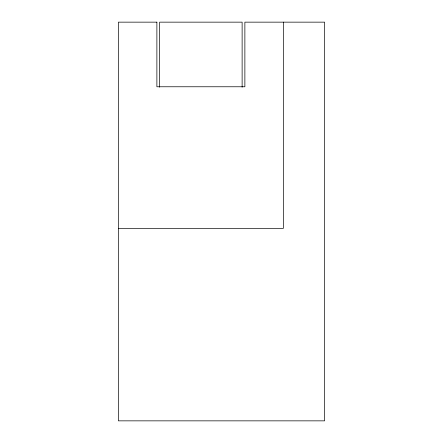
<?xml version="1.0" encoding="UTF-8"?>
<svg xmlns="http://www.w3.org/2000/svg" width="443" height="443" viewBox="0 0 443 443"><rect width="100%" height="100%" fill="white"/><g stroke="black" fill="none" stroke-linecap="round" stroke-linejoin="round"><path stroke-width="0.66" d="M118.386 228.372L283.365 228.372L283.365 22.15M242.122 87.199L242.122 22.15L159.635 22.15L159.635 87.199M156.883 22.15L118.386 22.15L118.386 420.85L324.614 420.85L324.614 22.15L244.874 22.15L244.874 86.767L156.883 86.767L156.883 22.15"/></g></svg>
